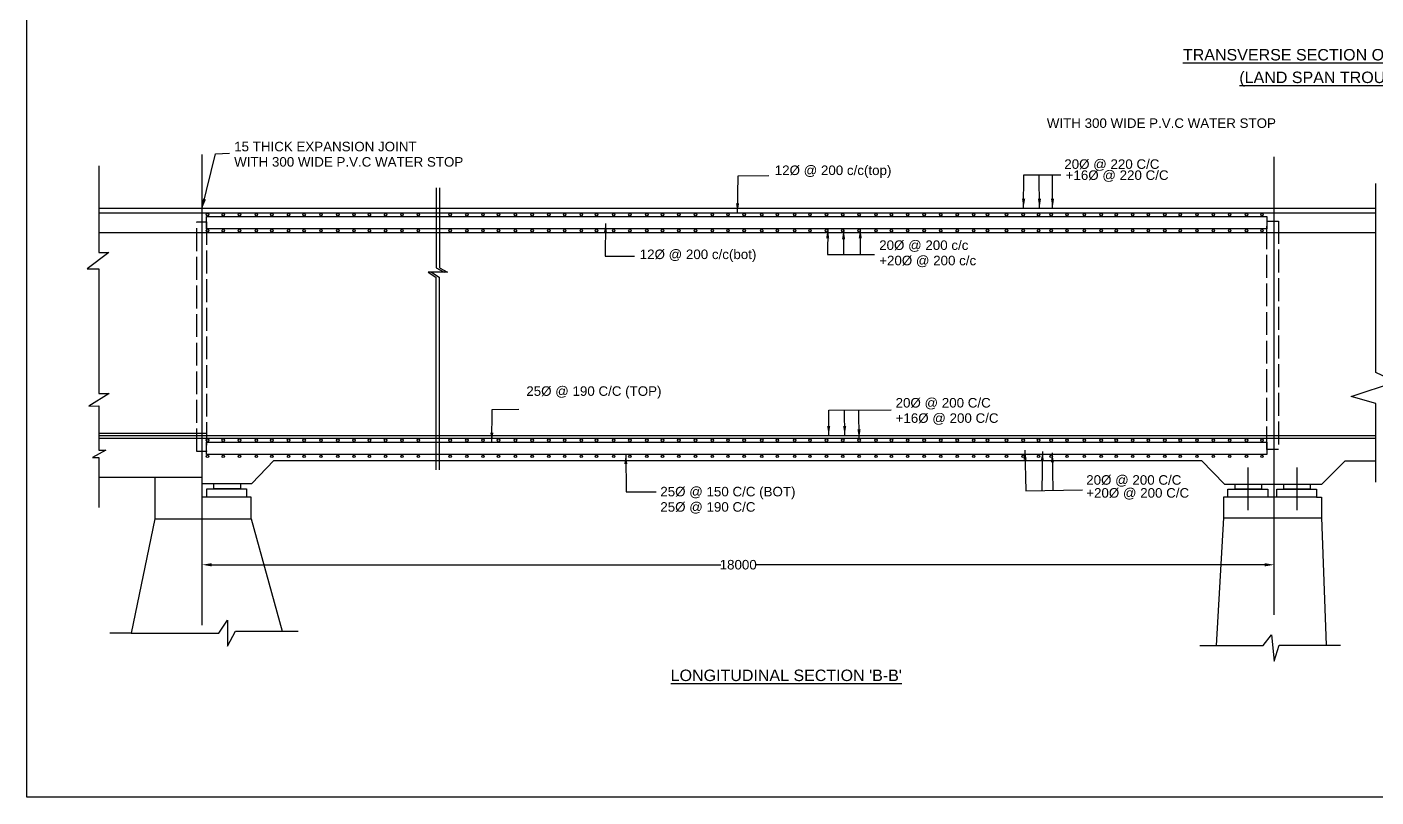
# Model space of a CAD drawing. Header units: millimetres. Extents: x 1802285 to 1820054, y 5576216 to 5591887.
# Drawn here: x 1802285 to 1809345, y 5576216 to 5580250 of the extents above; entities that cross this region are included whole.
import ezdxf

# ---------------------------------------------------------------- set-up
doc = ezdxf.new("R2010")
doc.units = ezdxf.units.MM
doc.header["$MEASUREMENT"] = 0
doc.linetypes.add('ACAD_ISO02W100', pattern=[15, 12, -3])
for name, color, linetype in [('DIMENSION', 7, 'Continuous'), ('DRAWING', 2, 'Continuous'), ('TEXT', 7, 'Continuous')]:
    doc.layers.add(name, color=color, linetype=linetype)
doc.styles.get("Standard").update_dxf_attribs({"font": 'arial.ttf', "height": 50})
doc.dimstyles.get("Standard").update_dxf_attribs({"dimtxt": 50, "dimasz": 50, "dimexe": 0.18, "dimexo": 0.0625, "dimgap": 0.09, "dimtad": 0, "dimdec": 0, "dimzin": 0, "dimdsep": 46, "dimtxsty": 'Standard', "dimcen": 0.09, "dimse1": 1, "dimse2": 1, "dimadec": 0, "dimazin": 0, "dimtfac": 1, "dimtdec": 0, "dimtofl": 0, "dimtmove": 0, "dimatfit": 3, "dimfxl": 1, "dimtolj": 1, "dimtzin": 0, "dimarcsym": 0})

# ---------------------------------------------------------------- blocks, each defined once
blk = doc.blocks.new('*D127')
at = {"layer": 'Defpoints', "color": 0, "transparency": 16777216}
for p in [(1803201.6, 5577434.3), (1803201.6, 5577432.8), (1808812.2, 5577434.3)]:
    blk.add_point(p, dxfattribs=at)
at = {"layer": 'DIMENSION', "color": 0, "lineweight": -2, "transparency": 16777216}
for p, q in [((1803251.6, 5577432.8), (1805915.2, 5577432.8)), ((1808762.2, 5577432.8), (1806098.6, 5577432.8))]:
    blk.add_line(p, q, dxfattribs=at)
at = {"layer": 'DIMENSION', "color": 0, "transparency": 16777216}
for points in [[(1803251.6, 5577441.1), (1803251.6, 5577424.4), (1803201.6, 5577432.8)], [(1808762.2, 5577441.1), (1808762.2, 5577424.4), (1808812.2, 5577432.8)]]:
    blk.add_solid(points, dxfattribs=at)
at = {"layer": 'DIMENSION', "color": 0, "transparency": 16777216, "insert": (1806006.9, 5577432.8), "char_height": 50, "attachment_point": 5}
blk.add_mtext('\\A1;18000', dxfattribs=at)

msp = doc.modelspace()

# ---------------------------------------------------------------- linework, layer by layer
at = {"layer": 'DIMENSION', "color": 0}
msp.add_lwpolyline([(1820030.5, 5576216.2), (1802284.9, 5576216.2), (1802284.9, 5591886.9), (1820030.5, 5591886.9)], close=True, dxfattribs=at)
at = {"layer": 'DRAWING', "color": 0}
for points in [[(1803201.6, 5577117.2), (1803201.6, 5579582.3)], [(1808812.2, 5577170), (1808812.2, 5579569.5)], [(1802661.6, 5579522.3), (1802661.6, 5579069), (1802714, 5579069), (1802599.3, 5578982.5), (1802661.6, 5578982.5), (1802661.6, 5578329.6), (1802714.6, 5578329.6), (1802608.4, 5578264.3), (1802661.6, 5578265), (1802661.6, 5578033.5), (1802698.2, 5578033.5), (1802626.9, 5577995.2), (1802661.6, 5577995.2), (1802661.6, 5577732)], [(1804425.7, 5579406.3), (1804425.7, 5578987.4), (1804467.5, 5578965.6), (1804385, 5578965.6), (1804424.1, 5578939.6), (1804424.1, 5577930.1)], [(1804443.3, 5579406.3), (1804443.3, 5578987.4), (1804485.1, 5578965.6), (1804402.6, 5578965.6), (1804441.8, 5578939.6), (1804441.8, 5577930.1)], [(1809343.9, 5577866.2), (1809343.9, 5578277.2), (1809214.5, 5578313.5), (1809446.6, 5578390.5), (1809343.9, 5578440.7), (1809343.9, 5579430.2)], [(1802661.6, 5579299.8), (1809343.9, 5579299.8)], [(1802661.6, 5579276.1), (1809343.9, 5579276.1)], [(1802661.6, 5579172.8), (1809343.9, 5579172.8)], [(1802661.6, 5578122.5), (1803225.3, 5578122.5)], [(1802661.6, 5578110.2), (1809343.9, 5578110.2)], [(1802661.6, 5578095.8), (1809343.9, 5578095.8)], [(1803201.6, 5577857.7), (1803462.3, 5577857.7), (1803577.4, 5577979.6), (1808431, 5577979.6), (1808552, 5577854.8), (1809060.8, 5577854.8), (1809184, 5577977.1), (1809343.9, 5577977.1)], [(1808676, 5577719), (1808676, 5577942.7)], [(1808931.5, 5577719), (1808931.5, 5577942.7)], [(1803201.6, 5577889.9), (1802661.6, 5577889.9)], [(1802954.1, 5577889.9), (1802954.1, 5577673.8), (1802829.7, 5577073.8)], [(1802954.1, 5577673.8), (1803458.5, 5577673.8), (1803458.5, 5577787.3), (1803201.6, 5577787.3)], [(1808569.8, 5577786.5), (1808546.1, 5577786.5), (1808546.1, 5577678.2), (1808507.9, 5577009.8)], [(1808825.3, 5577786.5), (1808778.5, 5577786.5)], [(1809033.9, 5577786.5), (1809060, 5577786.5), (1809060, 5577680.9), (1809084, 5577011.6)], [(1803458.5, 5577673.8), (1803619.9, 5577084.9)], [(1808546.1, 5577678.2), (1809060, 5577678.2)], [(1802829.7, 5577073.8), (1803289.2, 5577073.8), (1803335.1, 5577142.7), (1803335.1, 5577006.8), (1803376.5, 5577084.9), (1803704.5, 5577084.9)], [(1802829.7, 5577073.8), (1802718.3, 5577073.8)], [(1808422, 5577009.8), (1808754.6, 5577009.8), (1808797.7, 5577065.2), (1808811.6, 5576928.6), (1808838.8, 5577011.6), (1809159, 5577011.6)]]:
    msp.add_lwpolyline(points, dxfattribs=at)
at = {"layer": 'DRAWING', "color": 0, "linetype": 'ACAD_ISO02W100', "ltscale": 10}
for points in [[(1803172.9, 5579228.9), (1803225, 5579228.9), (1803225, 5578025.9), (1803172.9, 5578025.9)], [(1808773.4, 5579233.3), (1808834.4, 5579233.3), (1808834.4, 5578036.5), (1808773.4, 5578036.5)]]:
    msp.add_lwpolyline(points, close=True, dxfattribs=at)
at = {"layer": 'DRAWING', "color": 0}
for points in [[(1803225, 5579257.2), (1808773.4, 5579257.2), (1808773.4, 5579192.5), (1803225, 5579192.5)], [(1803225, 5578074.9), (1808773.4, 5578074.9), (1808773.4, 5578010.2), (1803225, 5578010.2)], [(1803262.8, 5577857.7), (1803402.4, 5577857.7), (1803402.4, 5577830.6), (1803262.8, 5577830.6)], [(1808606.9, 5577854.8), (1808745.1, 5577854.8), (1808745.1, 5577828.8), (1808606.9, 5577828.8)], [(1808862.4, 5577854.8), (1809000.6, 5577854.8), (1809000.6, 5577828.8), (1808862.4, 5577828.8)], [(1803226.1, 5577830.6), (1803433.6, 5577830.6), (1803433.6, 5577787.3), (1803226.1, 5577787.3)], [(1808569.8, 5577828.8), (1808778.5, 5577828.8), (1808778.5, 5577786.5), (1808569.8, 5577786.5)], [(1808825.3, 5577828.8), (1809033.9, 5577828.8), (1809033.9, 5577786.5), (1808825.3, 5577786.5)]]:
    msp.add_lwpolyline(points, close=True, dxfattribs=at)
for centre in [(1803229.5, 5579266.8), (1803312, 5579266.8), (1803397.1, 5579266.8), (1803485.4, 5579266.8), (1803566.2, 5579266.8), (1803653.9, 5579266.8), (1803735.1, 5579266.8), (1803823.4, 5579266.8), (1803911.4, 5579266.8), (1803996.5, 5579266.8), (1804077.1, 5579266.8), (1804161.5, 5579266.8), (1804247.9, 5579266.8), (1804333, 5579266.8), (1804499.5, 5579266.8), (1804587.2, 5579266.8), (1804671.1, 5579266.8), (1804752.4, 5579266.8), (1804841.1, 5579266.8), (1804928.9, 5579266.8), (1805016, 5579266.8), (1805098.9, 5579266.8), (1805185.9, 5579266.8), (1805265.2, 5579266.8), (1805355.5, 5579266.8), (1805440.1, 5579266.8), (1805528.8, 5579266.8), (1805610.9, 5579266.8), (1805696.3, 5579266.8), (1805783.5, 5579266.8), (1805871.3, 5579266.8), (1805953.4, 5579266.8), (1806038.2, 5579266.8), (1806130.2, 5579266.8), (1806211.5, 5579266.8), (1806302.7, 5579266.8), (1806382.6, 5579266.8), (1806468.8, 5579266.8), (1806554.2, 5579266.8), (1806639.6, 5579266.8), (1806728.3, 5579266.8), (1806808.8, 5579266.8), (1806893.8, 5579266.8), (1806980, 5579266.8), (1807067, 5579266.8), (1807153.3, 5579266.8), (1807239.5, 5579266.8), (1807311.7, 5579266.8), (1807411.1, 5579266.8), (1807498.1, 5579266.8), (1807578.9, 5579266.8), (1807644.6, 5579266.8), (1807727.8, 5579266.8), (1807818, 5579266.8), (1807906.6, 5579266.8), (1807985.3, 5579266.8), (1808071.4, 5579266.8), (1808153.7, 5579266.8), (1808239.8, 5579266.8), (1808320.2, 5579266.8), (1808407.9, 5579266.8), (1808493.2, 5579266.8), (1808579.3, 5579266.8), (1808667.1, 5579266.8), (1808748.1, 5579266.8), (1803229.5, 5579182.9), (1803312, 5579182.9), (1803397.1, 5579182.9), (1803485.4, 5579182.9), (1803566.2, 5579182.9), (1803653.9, 5579182.9), (1803735.1, 5579182.9), (1803823.4, 5579182.9), (1803911.4, 5579182.9), (1803996.5, 5579182.9), (1804077.1, 5579182.9), (1804161.5, 5579182.9), (1804247.9, 5579182.9), (1804333, 5579182.9), (1804499.5, 5579182.9), (1804587.2, 5579182.9), (1804671.1, 5579182.9), (1804752.4, 5579182.9), (1804841.1, 5579182.9), (1804928.9, 5579182.9), (1805016, 5579182.9), (1805098.9, 5579182.9), (1805185.9, 5579182.9), (1805265.2, 5579182.9), (1805355.5, 5579182.9), (1805440.1, 5579182.9), (1805528.8, 5579182.9), (1805610.9, 5579182.9), (1805696.3, 5579182.9), (1805783.5, 5579182.9), (1805871.3, 5579182.9), (1805953.4, 5579182.9), (1806038.2, 5579182.9), (1806130.2, 5579182.9), (1806211.5, 5579182.9), (1806302.7, 5579182.9), (1806382.6, 5579182.9), (1806468.8, 5579182.9), (1806554.2, 5579182.9), (1806639.6, 5579182.9), (1806728.3, 5579182.9), (1806808.8, 5579182.9), (1806893.8, 5579182.9), (1806980, 5579182.9), (1807067, 5579182.9), (1807153.3, 5579182.9), (1807239.5, 5579182.9), (1807311.7, 5579182.9), (1807411.1, 5579182.9), (1807498.1, 5579182.9), (1807578.9, 5579182.9), (1807644.6, 5579182.9), (1807727.8, 5579182.9), (1807818, 5579182.9), (1807906.6, 5579182.9), (1807985.3, 5579182.9), (1808071.4, 5579182.9), (1808153.7, 5579182.9), (1808239.8, 5579182.9), (1808320.2, 5579182.9), (1808407.9, 5579182.9), (1808493.2, 5579182.9), (1808579.3, 5579182.9), (1808667.1, 5579182.9), (1808748.1, 5579182.9), (1803229.5, 5578085.2), (1803312, 5578085.2), (1803397.1, 5578085.2), (1803485.4, 5578085.2), (1803566.2, 5578085.2), (1803653.9, 5578085.2), (1803735.1, 5578085.2), (1803823.4, 5578085.2), (1803911.4, 5578085.2), (1803996.5, 5578085.2), (1804077.1, 5578085.2), (1804161.5, 5578085.2), (1804247.9, 5578085.2), (1804333, 5578085.2), (1804499.5, 5578085.2), (1804587.2, 5578085.2), (1804671.1, 5578085.2), (1804752.4, 5578085.2), (1804841.1, 5578085.2), (1804928.9, 5578085.2), (1805016, 5578085.2), (1805098.9, 5578085.2), (1805185.9, 5578085.2), (1805265.2, 5578085.2), (1805355.5, 5578085.2), (1805440.1, 5578085.2), (1805528.8, 5578085.2), (1805610.9, 5578085.2), (1805696.3, 5578085.2), (1805783.5, 5578085.2), (1805871.3, 5578085.2), (1805953.4, 5578085.2), (1806038.2, 5578085.2), (1806130.2, 5578085.2), (1806211.5, 5578085.2), (1806302.7, 5578085.2), (1806382.6, 5578085.2), (1806468.8, 5578085.2), (1806554.2, 5578085.2), (1806639.6, 5578085.2), (1806728.3, 5578085.2), (1806808.8, 5578085.2), (1806893.8, 5578085.2), (1806980, 5578085.2), (1807067, 5578085.2), (1807153.3, 5578085.2), (1807239.5, 5578085.2), (1807311.7, 5578085.2), (1807411.1, 5578085.2), (1807498.1, 5578085.2), (1807578.9, 5578085.2), (1807644.6, 5578085.2), (1807727.8, 5578085.2), (1807818, 5578085.2), (1807906.6, 5578085.2), (1807985.3, 5578085.2), (1808071.4, 5578085.2), (1808153.7, 5578085.2), (1808239.8, 5578085.2), (1808320.2, 5578085.2), (1808407.9, 5578085.2), (1808493.2, 5578085.2), (1808579.3, 5578085.2), (1808667.1, 5578085.2), (1808748.1, 5578085.2), (1803229.5, 5578001.3), (1803312, 5578001.3), (1803397.1, 5578001.3), (1803485.4, 5578001.3), (1803566.2, 5578001.3), (1803653.9, 5578001.3), (1803735.1, 5578001.3), (1803823.4, 5578001.3), (1803911.4, 5578001.3), (1803996.5, 5578001.3), (1804077.1, 5578001.3), (1804161.5, 5578001.3), (1804247.9, 5578001.3), (1804333, 5578001.3), (1804499.5, 5578001.3), (1804587.2, 5578001.3), (1804671.1, 5578001.3), (1804752.4, 5578001.3), (1804841.1, 5578001.3), (1804928.9, 5578001.3), (1805016, 5578001.3), (1805098.9, 5578001.3), (1805185.9, 5578001.3), (1805265.2, 5578001.3), (1805355.5, 5578001.3), (1805440.1, 5578001.3), (1805528.8, 5578001.3), (1805610.9, 5578001.3), (1805696.3, 5578001.3), (1805783.5, 5578001.3), (1805871.3, 5578001.3), (1805953.4, 5578001.3), (1806038.2, 5578001.3), (1806130.2, 5578001.3), (1806211.5, 5578001.3), (1806302.7, 5578001.3), (1806382.6, 5578001.3), (1806468.8, 5578001.3), (1806554.2, 5578001.3), (1806639.6, 5578001.3), (1806728.3, 5578001.3), (1806808.8, 5578001.3), (1806893.8, 5578001.3), (1806980, 5578001.3), (1807067, 5578001.3), (1807153.3, 5578001.3), (1807239.5, 5578001.3), (1807311.7, 5578001.3), (1807411.1, 5578001.3), (1807498.1, 5578001.3), (1807578.9, 5578001.3), (1807644.6, 5578001.3), (1807727.8, 5578001.3), (1807818, 5578001.3), (1807906.6, 5578001.3), (1807985.3, 5578001.3), (1808071.4, 5578001.3), (1808153.7, 5578001.3), (1808239.8, 5578001.3), (1808320.2, 5578001.3), (1808407.9, 5578001.3), (1808493.2, 5578001.3), (1808579.3, 5578001.3), (1808667.1, 5578001.3), (1808748.1, 5578001.3)]:
    msp.add_circle(centre, 6.55, dxfattribs=at)

# ---------------------------------------------------------------- texts
at = {"layer": 'TEXT', "color": 0}
for s, height, p in [('%%UTRANSVERSE SECTION OF TROUGH', 60, (1808334.5, 5580074.2)), ('%%U(LAND SPAN TROUGH)', 60, (1808629.6, 5579955.8)), ('WITH 300 WIDE P.V.C WATER STOP', 50, (1807622, 5579721)), ('15 THICK EXPANSION JOINT ', 50, (1803369.1, 5579598.4)), ('WITH 300 WIDE P.V.C WATER STOP', 50, (1803369.1, 5579518.1)), ('20Ø @ 220 C/C', 50, (1807713.5, 5579506.4)), ('12Ø @ 200 c/c(top)', 50, (1806198.3, 5579474.1)), ('+16Ø @ 220 C/C', 50, (1807720.6, 5579448.5)), ('20Ø @ 200 c/c', 50, (1806744.8, 5579081.8)), ('12Ø @ 200 c/c(bot)', 50, (1805491.6, 5579033.9)), ('+20Ø @ 200 c/c', 50, (1806744.8, 5579001.4)), ('25Ø @ 190 C/C (TOP)', 50, (1804898, 5578317.6)), ('20Ø @ 200 C/C', 50, (1806830.7, 5578256.3)), ('+16Ø @ 200 C/C', 50, (1806830.7, 5578176)), ('20Ø @ 200 C/C', 50, (1807828.3, 5577852)), ('25Ø @ 150 C/C (BOT)', 50, (1805599.3, 5577791)), ('+20Ø @ 200 C/C', 50, (1807828.3, 5577784.3)), ('25Ø @ 190 C/C', 50, (1805599.3, 5577710.7)), ("%%ULONGITUDINAL SECTION 'B-B'", 60, (1805653.6, 5576823.7))]:
    msp.add_text(s, height=height, dxfattribs=at).set_placement(p)

# ---------------------------------------------------------------- dimensions: what is measured, and where the dimension line sits
at = {"layer": 'DIMENSION', "color": 0}
dim = msp.add_linear_dim(base=(1803201.6, 5577432.8), p1=(1808812.2, 5577434.3), p2=(1803201.6, 5577434.3), text='18000', dimstyle='Standard', dxfattribs=at)
dim.commit()
dim.dimension.update_dxf_attribs({"geometry": '*D127', "text_midpoint": (1806006.9, 5577432.8)})

# ---------------------------------------------------------------- leaders
for points in [[(1803201.6, 5579299.8), (1803272, 5579584.6), (1803344.8, 5579587.9)], [(1806002.8, 5579276.1), (1806006.7, 5579469.3), (1806166.4, 5579472.3)], [(1807499.8, 5579299.8), (1807502.5, 5579474.6), (1807695.7, 5579476)], [(1807583.9, 5579299.8), (1807582.6, 5579475.2)], [(1807652.3, 5579299.8), (1807651.1, 5579475.7)], [(1805313, 5579220.5), (1805310.6, 5579049.4), (1805463.7, 5579049.4)], [(1806475.7, 5579192.5), (1806474, 5579057.5), (1806720.8, 5579058.3)], [(1806558.3, 5579188.1), (1806558.8, 5579057.7)], [(1806645.6, 5579192.5), (1806646.1, 5579058.1)], [(1804717, 5578074.9), (1804719.2, 5578246), (1804859.7, 5578248.1)], [(1806480.5, 5578110.2), (1806480.5, 5578242.6), (1806806.7, 5578244.3)], [(1806564.3, 5578110.2), (1806563.6, 5578243)], [(1806639.6, 5578091.7), (1806638.9, 5578243.4)], [(1805418.3, 5578010.2), (1805420.6, 5577814.3), (1805578.4, 5577814.3)], [(1807507.4, 5578033.1), (1807512.2, 5577820.6), (1807808.3, 5577825.8)], [(1807599.6, 5578026.3), (1807595.6, 5577822.1)], [(1807650.3, 5578018.9), (1807653.7, 5577823.1)]]:
    msp.add_leader(points, dimstyle='Standard', override={"dimgap": 0.09, "dimtad": 0}, dxfattribs=at)

doc.saveas('drawing.dxf')
